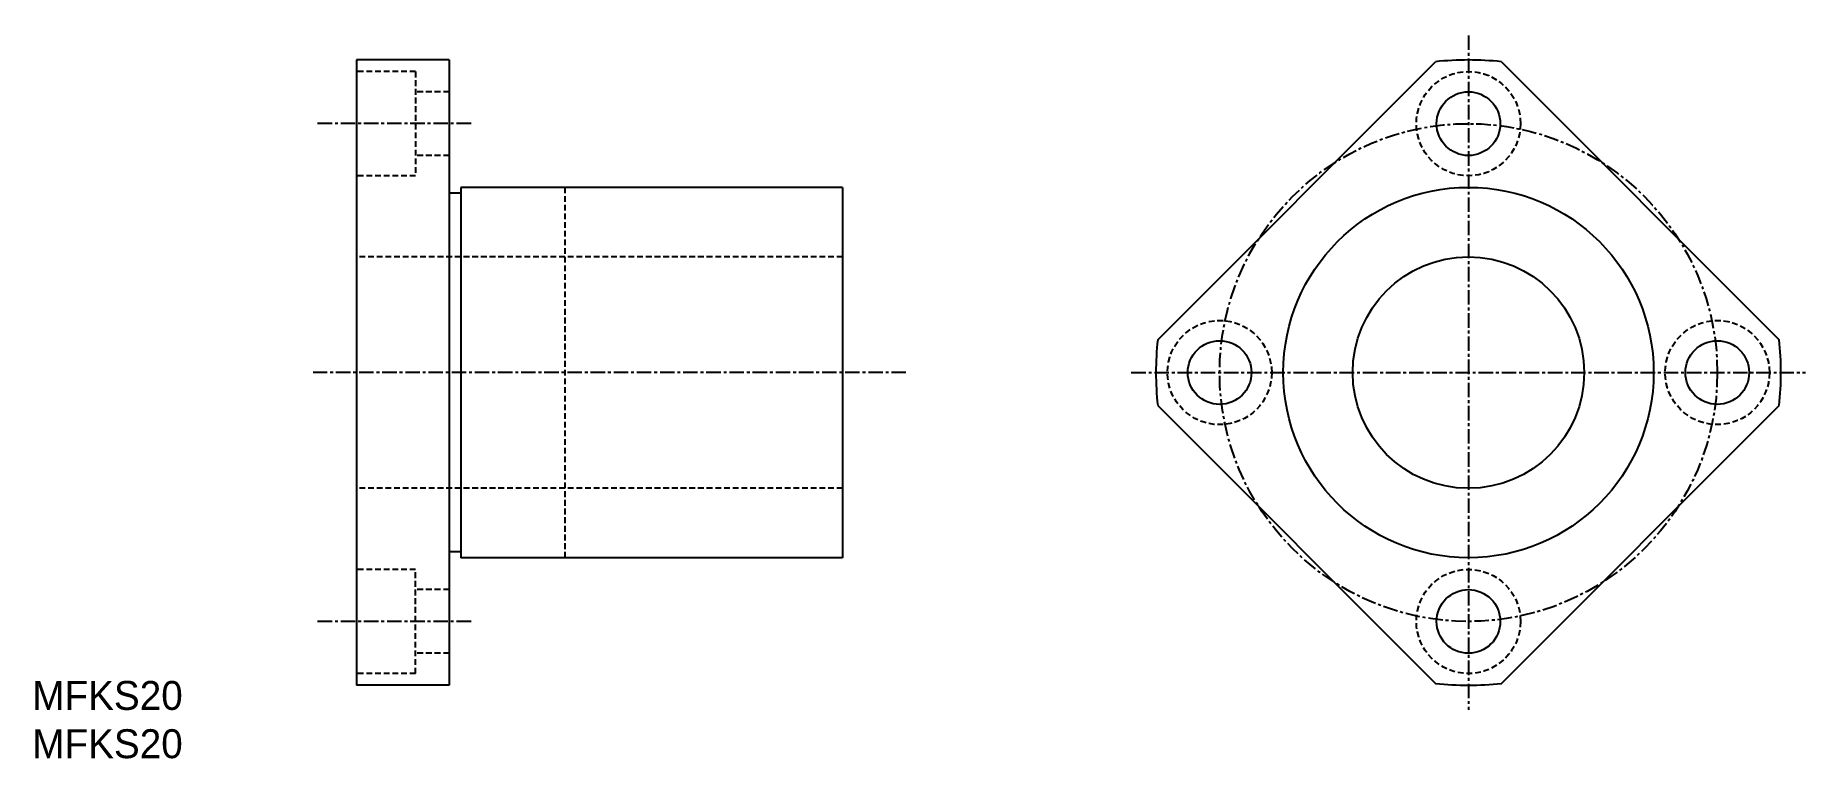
# Model space of a CAD drawing. Extents: x 10 to 163, y 10 to 72.
import ezdxf

# ---------------------------------------------------------------- set-up
doc = ezdxf.new("R2010")
doc.units = 0
doc.linetypes.add('CENTER', pattern=[2, 1.25, -0.25, 0.25, -0.25])
doc.linetypes.add('DASHED', pattern=[0.75, 0.5, -0.25])
doc.layers.get('0').update_dxf_attribs({"linetype": 'CONTINUOUS'})
doc.layers.add('CENTER', color=1, linetype='CENTER')

msp = doc.modelspace()

# ---------------------------------------------------------------- linework, layer by layer
at = {"color": 7, "linetype": 'CONTINUOUS'}
for p, q in [((38.02, 70.31), (38.02, 16.31)), ((46.02, 70.31), (38.02, 70.31)), ((46.02, 70.31), (46.02, 16.31)), ((107.24, 46.15), (131.24, 70.15)), ((136.94, 70.15), (160.94, 46.15)), ((47.02, 58.81), (46.02, 58.81)), ((80.02, 59.31), (47.02, 59.31)), ((47.02, 59.31), (47.02, 27.31)), ((80.02, 59.31), (80.02, 27.31)), ((107.24, 40.46), (131.24, 16.46)), ((136.94, 16.46), (160.94, 40.46)), ((47.02, 27.81), (46.02, 27.81)), ((80.02, 27.31), (47.02, 27.31)), ((46.02, 16.31), (38.02, 16.31))]:
    msp.add_line(p, q, dxfattribs=at)
at = {"color": 3, "linetype": 'DASHED'}
for p, q in [((43.12, 69.31), (38.02, 69.31)), ((43.12, 69.31), (43.12, 60.31)), ((46.02, 67.56), (43.12, 67.56)), ((46.02, 62.06), (43.12, 62.06)), ((43.12, 60.31), (38.02, 60.31)), ((56.02, 59.31), (56.02, 27.31)), ((80.02, 53.31), (38.02, 53.31)), ((80.02, 33.31), (38.02, 33.31)), ((43.12, 26.31), (38.02, 26.31)), ((43.12, 17.31), (43.12, 26.31)), ((46.02, 24.56), (43.12, 24.56)), ((46.02, 19.06), (43.12, 19.06)), ((43.12, 17.31), (38.02, 17.31))]:
    msp.add_line(p, q, dxfattribs=at)
for centre in [(134.09, 64.81), (112.59, 43.31), (155.59, 43.31), (134.09, 21.81)]:
    msp.add_circle(centre, 4.5, dxfattribs=at)
at = {"color": 7, "linetype": 'CONTINUOUS'}
for centre, radius in [((134.09, 64.81), 2.75), ((134.09, 43.31), 16), ((134.09, 43.31), 10), ((112.59, 43.31), 2.75), ((155.59, 43.31), 2.75), ((134.09, 21.81), 2.75)]:
    msp.add_circle(centre, radius, dxfattribs=at)
for start, end in [(83.9424, 96.0576), (173.9424, 186.0576), (353.9424, 6.0576), (263.9424, 276.0576)]:
    msp.add_arc((134.09, 43.31), 27, start, end, dxfattribs=at)
at = {"layer": 'CENTER', "color": 1, "linetype": 'CENTER'}
for p, q in [((134.09, 72.43), (134.09, 14.18)), ((47.91, 64.81), (34.54, 64.81)), ((85.49, 43.31), (34.28, 43.31)), ((104.96, 43.31), (163.22, 43.31)), ((47.91, 21.81), (34.54, 21.81))]:
    msp.add_line(p, q, dxfattribs=at)
msp.add_circle((134.09, 43.31), 21.5, dxfattribs=at)

# ---------------------------------------------------------------- texts
at = {"color": 7, "linetype": 'CONTINUOUS'}
for p in [(10, 14.17), (10, 10)]:
    msp.add_text('MFKS20', height=2.5, dxfattribs=at).set_placement(p)

doc.saveas('drawing.dxf')
